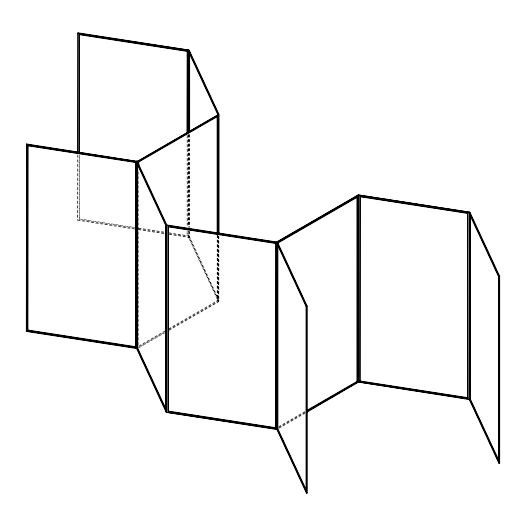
<?xml version="1.0" encoding="UTF-8"?>
<svg xmlns="http://www.w3.org/2000/svg" width="526" height="526" viewBox="0 0 526 526"><rect width="100%" height="100%" fill="white"/><g stroke="black" fill="none" stroke-linecap="round" stroke-linejoin="round"><path stroke-width="0.39" stroke-dasharray="2.63 1.97" d="M134.386 229.099L77.809 220.341L78.006 154.263M134.393 227.857L79.288 219.322L79.485 154.894M169.234 233.255L187.065 236.016L187.263 230.664M218.737 236.049L218.737 301.7L218.191 301.391L188.538 237.489L188.735 231.322M138.963 345.884L165.249 330.709M168.807 328.658L217.113 300.767L217.652 301.076L217.652 235.438M165.079 331.433L138.792 346.608L138.792 170.194M168.636 329.381L217.652 301.076M137.174 348.166L164.894 332.162M169.155 329.703L218.934 301.273L218.934 236.444M139.134 347.653L164.723 332.886M168.984 330.42L218.737 301.7M278.754 426.593L305.041 411.417M278.589 427.316L304.87 412.141M279.096 427.645L305.396 412.463M278.925 428.361L305.225 413.18M188.933 237.095L189.669 236.983L218.54 299.176L217.797 299.287L188.933 237.095L188.933 231.348M169.142 234.484L189.275 237.377L218.934 301.273M79.485 218.895L134.59 227.429M138.64 228.054L165.381 232.196M168.622 232.702L187.263 235.589M138.443 228.481L165.184 232.624M78.006 219.914L134.584 228.678M138.627 229.303L165.296 233.432M169.339 234.057L188.735 237.062M138.43 229.73L165.098 233.86M218.54 235.996L218.54 299.176M218.191 235.733L218.191 301.391M217.797 235.286L217.797 299.287M217.113 235.122L217.113 300.767M189.669 134.419L189.669 227.133M189.669 231.236L189.669 236.983M189.275 134.794L189.275 227.528M189.275 231.631L189.275 237.377M188.933 134.531L188.933 227.245M188.735 134.485L188.735 227.219M188.538 134.906L188.538 226.824M188.538 230.927L188.538 237.489M187.263 135.484L187.263 226.561M187.065 135.09L187.065 226.989M187.065 231.092L187.065 236.016M79.288 155.321L79.288 219.322M77.809 154.683L77.809 220.341"/><path stroke-width="0.79" d="M26.3 331.472L26.497 331.045L137.174 348.166L136.977 348.593L26.3 331.472L26.497 143.933L137.713 161.37L218.737 114.589L218.737 233.583M27.773 145.834L27.977 145.406L135.701 162.074L135.498 347.114L27.773 330.453L27.773 145.834L135.498 162.501L135.701 162.074M27.773 330.453L27.977 145.406M136.977 348.593L136.977 161.482L218.934 114.162L218.934 233.163M166.63 225.378L166.827 224.95L137.174 161.055L136.438 161.166L136.438 348.278L166.091 412.18L277.504 429.183L307.164 493.086L306.421 493.197L276.768 429.301L276.768 242.19L358.725 194.87L469.455 212.024L469.258 399.563L498.964 463.485L499.7 463.373L499.7 276.262L469.994 212.333L357.989 194.988L276.965 241.763L276.965 428.874L277.504 429.183L277.307 429.61L166.63 412.489L166.63 225.378L277.307 242.499L277.504 242.072L276.965 241.763M168.11 226.857L168.307 226.43L276.032 243.091L275.834 428.138L168.11 411.47L168.11 226.857L275.834 243.518L276.032 243.091M166.63 412.489L166.827 224.95L166.091 225.069L136.438 161.166M168.11 411.47L168.307 226.43M77.809 152.224L78.006 32.803L188.735 49.957L188.735 132.019M79.288 152.04L79.485 34.275L187.263 50.976L187.263 133.025M187.065 132.631L187.263 50.976M188.538 131.625L188.735 49.957M360.001 196.777L360.198 196.349L467.976 213.043L467.778 398.083L360.001 381.389L360.001 196.777L467.778 213.471L467.976 213.043M306.645 412.364L358.725 381.981L358.725 194.87M360.001 381.389L360.198 196.349M499.7 463.373L469.994 399.444L469.258 399.563L469.455 212.024M138.253 164.138L138.253 161.679L217.113 116.147L217.652 116.463L217.652 232.972M138.253 161.679L138.792 161.988L217.652 116.463M278.044 244.031L278.044 242.387L356.904 196.855L357.443 197.171L357.443 381.784L307.006 410.905M278.044 242.387L278.589 242.696L357.443 197.171M307.177 410.188L356.904 381.475L357.443 381.784M306.816 411.641L357.989 382.1L469.258 399.563M77.809 33.23L189.275 50.266L218.934 114.162M188.933 132.072L188.933 52.482L189.669 52.363L218.191 113.82M136.832 163.27L137.569 163.152L166.433 225.352L166.433 409.964L165.697 410.076L136.832 347.883L136.832 163.27L165.697 225.463L165.697 410.076M165.697 225.463L166.433 225.352M277.163 244.288L277.899 244.176L306.763 306.369L306.763 490.982L306.027 491.1L277.163 428.907L277.163 244.288L306.027 306.48L306.027 491.1M469.652 214.549L470.389 214.437L499.305 276.656L499.305 461.276L498.569 461.387L469.652 399.162L469.652 214.549L498.569 276.775L498.569 461.387M276.768 242.19L306.421 306.086L307.164 305.974L307.164 493.086M469.258 212.451L498.964 276.38L499.7 276.262M306.027 306.48L306.763 306.369M498.569 276.775L499.305 276.656M136.832 347.883L137.569 347.771L166.433 409.964M136.438 348.278L137.174 348.166L166.827 412.062M277.163 428.907L277.899 428.789L306.763 490.982M469.652 399.162L470.389 399.05L499.305 461.276M276.768 429.301L277.504 429.183L277.504 242.072L166.827 224.95M79.288 34.703L187.065 51.397M26.3 144.361L136.977 161.482M360.198 380.962L467.976 397.656M27.977 330.026L135.701 346.687M358.725 381.981L469.455 399.135M168.307 411.043L276.032 427.71M188.538 50.378L218.191 114.28L218.737 114.589M277.504 242.072L307.164 305.974M188.933 52.482L217.797 114.675M498.964 276.38L498.964 463.485M470.389 214.437L470.389 399.05M469.994 212.333L469.994 399.444M467.778 213.471L467.778 398.083M358.528 195.297L358.528 382.409M357.989 194.988L357.989 382.1M356.904 196.855L356.904 381.475M306.421 306.086L306.421 493.197M278.589 242.696L278.589 245.984M277.899 244.176L277.899 428.789M277.307 242.499L277.307 429.61M275.834 243.518L275.834 428.138M218.191 114.28L218.191 233.274M217.113 116.147L217.113 233.485M189.669 52.363L189.669 131.132M189.275 50.266L189.275 131.513M166.091 225.069L166.091 412.18M138.792 161.988L138.792 165.276M137.713 161.37L137.713 163.007M137.713 165.473L137.713 348.475M137.569 163.152L137.569 347.771M137.174 161.055L137.174 165.157M135.498 162.501L135.498 347.114M79.485 34.275L79.485 152.435M78.006 32.803L78.006 152.619M26.497 143.933L26.497 331.045"/></g></svg>
